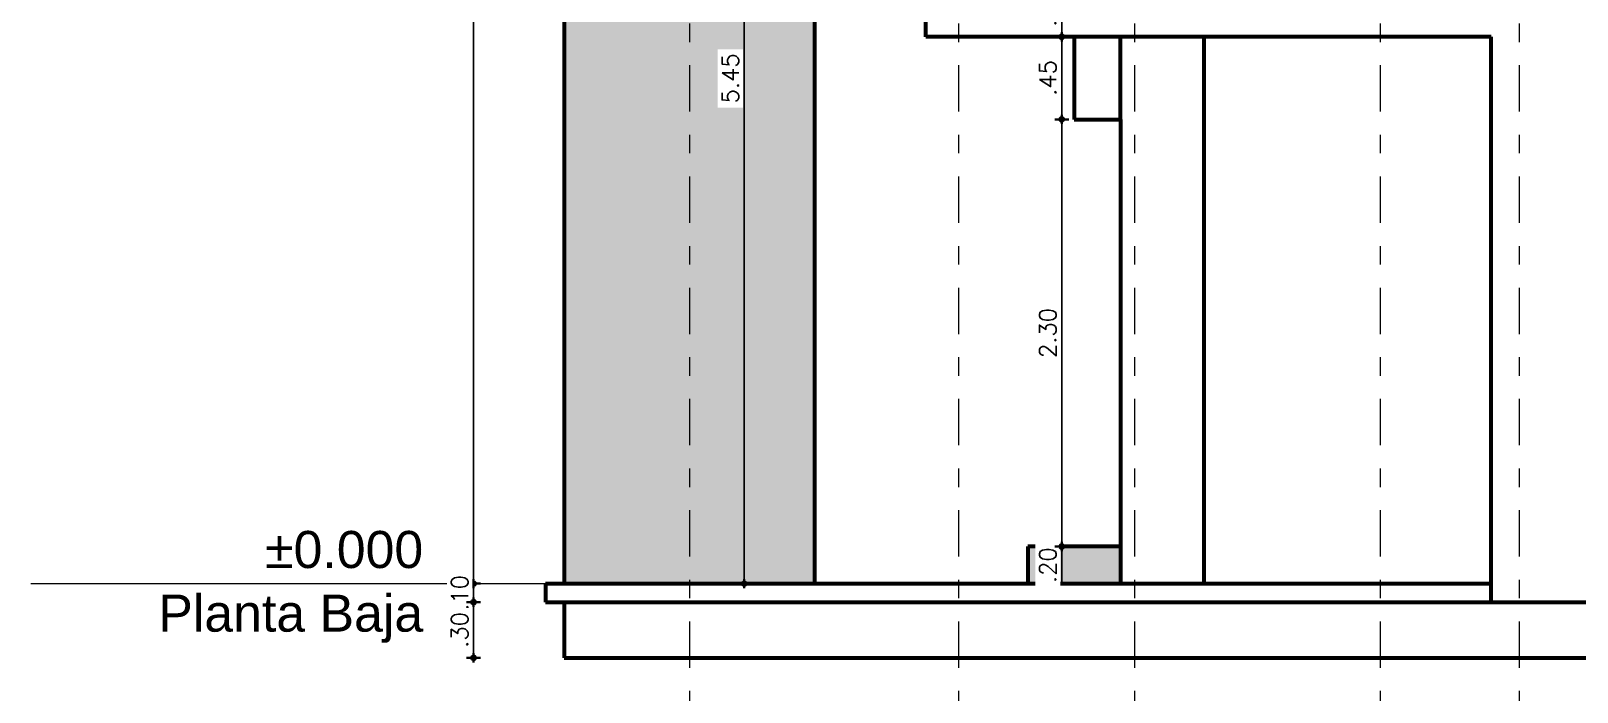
# Model space of a CAD drawing. Header units: metres. Extents: x -50 to 76, y -61 to 14.
# Drawn here: x -21.79 to -13.45, y -54.83 to -51.27 of the extents above; entities that cross this region are included whole.
import ezdxf

# ---------------------------------------------------------------- set-up
doc = ezdxf.new("R2010")
doc.units = ezdxf.units.M
doc.header["$MEASUREMENT"] = 0
doc.linetypes.add('CENTERX2', pattern=[4, 2.5, -0.5, 0.5, -0.5])
doc.linetypes.add('DASHDOT2', pattern=[0.5, 0.25, -0.125, 0, -0.125])
for name, color, linetype, lineweight in [('1 ACHURADO PLACAS', 45, 'Continuous', 15), ('1 CALCAS', 255, 'Continuous', 60), ('1 NIVELES', 145, 'Continuous', 18), ('COTAS', 251, 'Continuous', 35), ('EJES', 251, 'CENTERX2', 0)]:
    doc.layers.add(name, color=color, linetype=linetype, lineweight=lineweight)
doc.styles.add('cotas', font='romans.shx')
doc.styles.add('Estilo_Generado_1', font='arial.ttf')
doc.dimstyles.new('COT-50', dxfattribs={"dimscale": 0.5, "dimtxt": 0.18, "dimasz": 0.05, "dimexe": 0.08, "dimexo": 0.1, "dimgap": 0.06, "dimtad": 1, "dimzin": 4, "dimdsep": 46, "dimtxsty": 'cotas', "dimblk1": 'COTA', "dimblk2": 'COTA', "dimsah": 1, "dimcen": 0.09, "dimse1": 1, "dimse2": 1, "dimclrd": 256, "dimclre": 253, "dimclrt": 14, "dimadec": 0, "dimazin": 0, "dimtfac": 1, "dimtix": 1, "dimtmove": 0, "dimatfit": 3, "dimldrblk": 'COTA', "dimfxl": 1, "dimtfill": 1, "dimtfillclr": 256, "dimtolj": 1, "dimtzin": 12, "dimarcsym": 0})

# ---------------------------------------------------------------- blocks, each defined once
blk = doc.blocks.new('COTA')
for p, q in [((-1, 0), (1, 0)), ((0, 1.5), (0, -1.5))]:
    blk.add_line(p, q)
blk.add_circle((0, 0), 0.5)
blk = doc.blocks.new('*D847')
at = {"layer": 'COTAS', "lineweight": -2, "transparency": 16777216}
blk.add_line((-19.4057, -46.7719), (-19.4057, -54.2219), dxfattribs=at)
at = {"layer": 'Defpoints', "color": 0, "transparency": 16777216}
for p in [(-18.9157, -46.7469), (-19.4057, -54.2469), (-18.9157, -54.2469)]:
    blk.add_point(p, dxfattribs=at)
at = {"layer": 'COTAS', "lineweight": -2, "transparency": 16777216, "xscale": 0.025, "yscale": 0.025, "zscale": 0.025}
for p, rotation in [((-19.4057, -46.7469), 90), ((-19.4057, -54.2469), 270)]:
    blk.add_blockref('COTA', p, dxfattribs=dict(at, rotation=rotation))
at = {"layer": 'COTAS', "color": 14, "transparency": 16777216, "insert": (-19.4807, -50.4969), "char_height": 0.09, "attachment_point": 5, "rotation": 90, "style": 'cotas', "bg_fill": 3, "box_fill_scale": 1.25, "bg_fill_color": 256, "bg_fill_true_color": 13158600, "bg_fill_transparency": 0}
blk.add_mtext('\\A1;7.50', dxfattribs=at)
blk = doc.blocks.new('*D848')
at = {"layer": 'COTAS', "lineweight": -2, "transparency": 16777216}
blk.add_line((-19.4057, -54.3469), (-19.4057, -54.2469), dxfattribs=at)
at = {"layer": 'Defpoints', "color": 0, "transparency": 16777216}
for p in [(-19.0171, -54.2469), (-19.0171, -54.3469)]:
    blk.add_point(p, dxfattribs=at)
at = {"layer": 'COTAS', "color": 14, "transparency": 16777216, "insert": (-19.4807, -54.2969), "char_height": 0.09, "attachment_point": 5, "rotation": 90, "style": 'cotas', "bg_fill": 3, "box_fill_scale": 1.25, "bg_fill_color": 256, "bg_fill_true_color": 13158600, "bg_fill_transparency": 0}
blk.add_mtext('\\A1;.10', dxfattribs=at)
at = {"layer": 'Defpoints', "color": 0, "transparency": 16777216}
blk.add_point((-19.4057, -54.2469), dxfattribs=at)
blk = doc.blocks.new('*D849')
at = {"layer": 'COTAS', "lineweight": -2, "transparency": 16777216}
blk.add_line((-19.4057, -54.6219), (-19.4057, -54.3719), dxfattribs=at)
at = {"layer": 'Defpoints', "color": 0, "transparency": 16777216}
for p in [(-18.9166, -54.3469), (-18.9166, -54.6469)]:
    blk.add_point(p, dxfattribs=at)
at = {"layer": 'COTAS', "lineweight": -2, "transparency": 16777216, "xscale": 0.025, "yscale": 0.025, "zscale": 0.025}
for p, rotation in [((-19.4057, -54.3469), 90), ((-19.4057, -54.6469), 270)]:
    blk.add_blockref('COTA', p, dxfattribs=dict(at, rotation=rotation))
at = {"layer": 'COTAS', "color": 14, "transparency": 16777216, "insert": (-19.4807, -54.4969), "char_height": 0.09, "attachment_point": 5, "rotation": 90, "style": 'cotas', "bg_fill": 3, "box_fill_scale": 1.25, "bg_fill_color": 256, "bg_fill_true_color": 13158600, "bg_fill_transparency": 0}
blk.add_mtext('\\A1;.30', dxfattribs=at)
at = {"layer": 'Defpoints', "color": 0, "transparency": 16777216}
blk.add_point((-19.4057, -54.3469), dxfattribs=at)
blk = doc.blocks.new('*D852')
at = {"layer": 'COTAS', "lineweight": -2, "transparency": 16777216}
blk.add_line((-17.9456, -48.8219), (-17.9456, -54.2219), dxfattribs=at)
at = {"layer": 'Defpoints', "color": 0, "transparency": 16777216}
for p in [(-17.5657, -48.7969), (-17.9456, -54.2469), (-17.5657, -54.2469)]:
    blk.add_point(p, dxfattribs=at)
at = {"layer": 'COTAS', "lineweight": -2, "transparency": 16777216, "xscale": 0.025, "yscale": 0.025, "zscale": 0.025}
for p, rotation in [((-17.9456, -48.7969), 90), ((-17.9456, -54.2469), 270)]:
    blk.add_blockref('COTA', p, dxfattribs=dict(at, rotation=rotation))
at = {"layer": 'COTAS', "color": 14, "transparency": 16777216, "insert": (-18.0206, -51.5219), "char_height": 0.09, "attachment_point": 5, "rotation": 90, "style": 'cotas', "bg_fill": 3, "box_fill_scale": 1.25, "bg_fill_color": 256, "bg_fill_true_color": 13158600, "bg_fill_transparency": 0}
blk.add_mtext('\\A1;5.45', dxfattribs=at)
blk = doc.blocks.new('*D853')
at = {"layer": 'COTAS', "lineweight": -2, "transparency": 16777216}
blk.add_line((-16.233, -54.2469), (-16.233, -54.0469), dxfattribs=at)
at = {"layer": 'COTAS', "color": 14, "transparency": 16777216, "insert": (-16.308, -54.1469), "char_height": 0.09, "attachment_point": 5, "rotation": 90, "style": 'cotas', "bg_fill": 3, "box_fill_scale": 1.25, "bg_fill_color": 256, "bg_fill_true_color": 13158600, "bg_fill_transparency": 0}
blk.add_mtext('\\A1;.20', dxfattribs=at)
at = {"layer": 'Defpoints', "color": 0, "transparency": 16777216}
for p in [(-16.4157, -54.0469), (-16.233, -54.0469), (-16.4157, -54.2469)]:
    blk.add_point(p, dxfattribs=at)
blk = doc.blocks.new('*D854')
at = {"layer": 'COTAS', "lineweight": -2, "transparency": 16777216}
blk.add_line((-16.233, -54.0219), (-16.233, -51.7676), dxfattribs=at)
at = {"layer": 'Defpoints', "color": 0, "transparency": 16777216}
for p in [(-16.233, -51.7426), (-15.9157, -51.7426), (-15.916, -54.0469)]:
    blk.add_point(p, dxfattribs=at)
at = {"layer": 'COTAS', "lineweight": -2, "transparency": 16777216, "xscale": 0.025, "yscale": 0.025, "zscale": 0.025}
for p, rotation in [((-16.233, -51.7426), 90), ((-16.233, -54.0469), 270)]:
    blk.add_blockref('COTA', p, dxfattribs=dict(at, rotation=rotation))
at = {"layer": 'COTAS', "color": 14, "transparency": 16777216, "insert": (-16.308, -52.8947), "char_height": 0.09, "attachment_point": 5, "rotation": 90, "style": 'cotas', "bg_fill": 3, "box_fill_scale": 1.25, "bg_fill_color": 256, "bg_fill_true_color": 13158600, "bg_fill_transparency": 0}
blk.add_mtext('\\A1;2.30', dxfattribs=at)
blk = doc.blocks.new('*D855')
at = {"layer": 'COTAS', "lineweight": -2, "transparency": 16777216}
blk.add_line((-16.233, -51.7176), (-16.233, -51.3219), dxfattribs=at)
at = {"layer": 'Defpoints', "color": 0, "transparency": 16777216}
for p in [(-16.233, -51.2969), (-16.1657, -51.2969), (-16.1657, -51.7426)]:
    blk.add_point(p, dxfattribs=at)
at = {"layer": 'COTAS', "lineweight": -2, "transparency": 16777216, "xscale": 0.025, "yscale": 0.025, "zscale": 0.025}
for p, rotation in [((-16.233, -51.2969), 90), ((-16.233, -51.7426), 270)]:
    blk.add_blockref('COTA', p, dxfattribs=dict(at, rotation=rotation))
at = {"layer": 'COTAS', "color": 14, "transparency": 16777216, "insert": (-16.308, -51.5197), "char_height": 0.09, "attachment_point": 5, "rotation": 90, "style": 'cotas', "bg_fill": 3, "box_fill_scale": 1.25, "bg_fill_color": 256, "bg_fill_true_color": 13158600, "bg_fill_transparency": 0}
blk.add_mtext('\\A1;.45', dxfattribs=at)
blk = doc.blocks.new('*D856')
at = {"layer": 'COTAS', "lineweight": -2, "transparency": 16777216}
blk.add_line((-16.233, -51.0219), (-16.233, -51.2719), dxfattribs=at)
at = {"layer": 'Defpoints', "color": 0, "transparency": 16777216}
for p in [(-16.6057, -50.9969), (-16.9657, -51.2969)]:
    blk.add_point(p, dxfattribs=at)
at = {"layer": 'COTAS', "lineweight": -2, "transparency": 16777216, "xscale": 0.025, "yscale": 0.025, "zscale": 0.025}
for p, rotation in [((-16.233, -50.9969), 90), ((-16.233, -51.2969), 270)]:
    blk.add_blockref('COTA', p, dxfattribs=dict(at, rotation=rotation))
at = {"layer": 'COTAS', "color": 14, "transparency": 16777216, "insert": (-16.308, -51.1469), "char_height": 0.09, "attachment_point": 5, "rotation": 90, "style": 'cotas', "bg_fill": 3, "box_fill_scale": 1.25, "bg_fill_color": 256, "bg_fill_true_color": 13158600, "bg_fill_transparency": 0}
blk.add_mtext('\\A1;.30', dxfattribs=at)
at = {"layer": 'Defpoints', "color": 0, "transparency": 16777216}
blk.add_point((-16.233, -51.2969), dxfattribs=at)

msp = doc.modelspace()

# ---------------------------------------------------------------- hatches: boundary and pattern name
at = {"layer": '1 ACHURADO PLACAS'}
h = msp.add_hatch(dxfattribs=at)
h.set_pattern_fill('AR-RSHKE', color=256, scale=0.008, angle=90)
h.paths.add_polyline_path([(-14.6657, -46.7469), (-15.8407, -46.7469), (-15.8407, -47.7469), (-14.6657, -47.7469)])
h.paths.add_polyline_path([(-15.8407, -46.7469), (-16.7907, -46.7469), (-16.7907, -47.7469), (-15.8407, -47.7469)])
h.paths.add_polyline_path([(-16.7907, -46.7469), (-18.2407, -46.7469), (-18.2407, -47.7469), (-16.9657, -47.7469), (-16.7907, -47.7469)])
h.paths.add_polyline_path([(-18.2407, -46.7469), (-18.9157, -46.7469), (-18.9157, -47.7469), (-18.2407, -47.7469)])
h.paths.add_polyline_path([(-18.2407, -47.7469), (-18.9157, -47.7469), (-18.9157, -50.9969), (-18.2407, -50.9969)])
h.paths.add_polyline_path([(-16.9657, -47.7469), (-18.2407, -47.7469), (-18.2407, -50.9969), (-17.5657, -50.9969), (-17.5657, -48.7969), (-16.9657, -48.7969)])
h.paths.add_polyline_path([(-18.2407, -50.9969), (-18.9157, -50.9969), (-18.9157, -54.2469), (-18.2407, -54.2469)])
h.paths.add_polyline_path([(-17.5657, -50.9969), (-18.2407, -50.9969), (-18.2407, -54.2469), (-17.5657, -54.2469)])
h.paths.add_polyline_path([(-15.916, -54.0469), (-16.4157, -54.0469), (-16.4157, -54.2469), (-15.916, -54.2469)])
h.paths.add_polyline_path([(-16.2405, -54.2615), (-16.2405, -54.0322), (-16.3755, -54.0322), (-16.3755, -54.2615)], flags=9)

# ---------------------------------------------------------------- linework, layer by layer
at = {"layer": '1 CALCAS'}
for p, q in [((-18.9157, -54.2469), (-18.9157, -46.7469)), ((-16.9657, -51.2969), (-16.9657, -47.7469)), ((-17.5657, -54.2469), (-17.5657, -48.7969)), ((-13.9157, -51.2969), (-16.9657, -51.2969)), ((-16.1657, -51.2969), (-16.1657, -51.7426)), ((-15.9157, -51.7426), (-15.9157, -51.2969)), ((-15.4657, -51.2969), (-15.4657, -54.2469)), ((-13.9157, -54.3469), (-13.9157, -51.2969)), ((-16.1657, -51.7426), (-15.9157, -51.7426)), ((-15.9157, -51.7426), (-15.916, -54.2469)), ((-15.916, -54.0469), (-16.4157, -54.0469)), ((-16.4157, -54.0469), (-16.4157, -54.2469)), ((-19.0171, -54.2469), (-13.9157, -54.2469)), ((-19.0171, -54.2469), (-19.0171, -54.3469)), ((-19.0171, -54.3469), (-4.2657, -54.3469)), ((-18.9166, -54.3469), (-18.9166, -54.6469)), ((-18.9166, -54.6469), (-2.1793, -54.6469))]:
    msp.add_line(p, q, dxfattribs=at)
at = {"layer": '1 NIVELES'}
msp.add_line((-21.7936, -54.2469), (-19.0171, -54.2469), dxfattribs=at)
at = {"layer": 'EJES', "linetype": 'DASHDOT2'}
for p, q in [((-18.2407, -45.4507), (-18.2407, -55.6003)), ((-16.7907, -45.4507), (-16.7907, -55.6003)), ((-15.8407, -45.4507), (-15.8407, -55.6003)), ((-14.5157, -45.4507), (-14.5157, -55.6003)), ((-13.7657, -45.4507), (-13.7657, -55.6003))]:
    msp.add_line(p, q, dxfattribs=at)

# ---------------------------------------------------------------- texts
at = {"layer": '1 NIVELES', "insert": (-19.6775, -53.9626), "char_height": 0.2, "attachment_point": 3, "line_spacing_factor": 1.029116, "style": 'Estilo_Generado_1'}
msp.add_mtext('\\A1;\\pxqr,t0;±0.000\\PPlanta Baja', dxfattribs=at)

# ---------------------------------------------------------------- next in the draw order: dimensions: what is measured, and where the dimension line sits
at = {"layer": 'COTAS'}
for base, p1, p2, picture, middle in [((-19.4057, -54.2469), (-18.9157, -46.7469), (-18.9157, -54.2469), '*D847', (-19.4807, -50.4969)), ((-17.9456, -54.2469), (-17.5657, -48.7969), (-17.5657, -54.2469), '*D852', (-18.0206, -51.5219)), ((-16.233, -54.0469), (-16.4157, -54.2469), (-16.4157, -54.0469), '*D853', (-16.308, -54.1469))]:
    dim = msp.add_linear_dim(base=base, p1=p1, p2=p2, angle=90, dimstyle='COT-50', dxfattribs=at)
    dim.commit()
    dim.dimension.update_dxf_attribs({"geometry": picture, "text_midpoint": middle})

# ---------------------------------------------------------------- next in the draw order: dimensions: what is measured, and where the dimension line sits
for base, p1, p2, picture, middle in [((-16.233, -51.7426), (-15.916, -54.0469), (-15.9157, -51.7426), '*D854', (-16.308, -52.8947)), ((-19.4057, -54.2469), (-19.0171, -54.3469), (-19.0171, -54.2469), '*D848', (-19.4807, -54.2969))]:
    dim = msp.add_linear_dim(base=base, p1=p1, p2=p2, angle=90, dimstyle='COT-50', dxfattribs=at)
    dim.commit()
    dim.dimension.update_dxf_attribs({"geometry": picture, "text_midpoint": middle})

# ---------------------------------------------------------------- next in the draw order: dimensions: what is measured, and where the dimension line sits
for base, p1, p2, picture, middle in [((-16.233, -51.2969), (-16.1657, -51.7426), (-16.1657, -51.2969), '*D855', (-16.308, -51.5197)), ((-19.4057, -54.3469), (-18.9166, -54.6469), (-18.9166, -54.3469), '*D849', (-19.4807, -54.4969))]:
    dim = msp.add_linear_dim(base=base, p1=p1, p2=p2, angle=90, dimstyle='COT-50', dxfattribs=at)
    dim.commit()
    dim.dimension.update_dxf_attribs({"geometry": picture, "text_midpoint": middle})

# ---------------------------------------------------------------- next in the draw order: dimensions: what is measured, and where the dimension line sits
dim = msp.add_linear_dim(base=(-16.233, -51.2969), p1=(-16.6057, -50.9969), p2=(-16.9657, -51.2969), angle=90, dimstyle='COT-50', dxfattribs=at)
dim.commit()
dim.dimension.update_dxf_attribs({"geometry": '*D856', "text_midpoint": (-16.308, -51.1469)})

doc.saveas('drawing.dxf')
